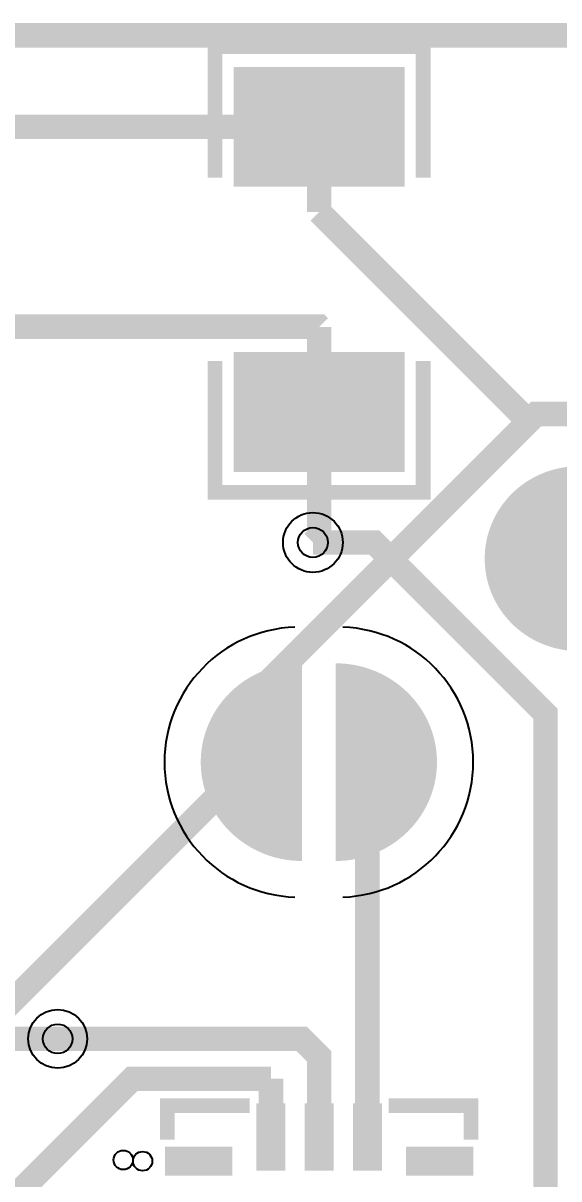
# Model space of a CAD drawing. Header units: millimetres. Extents: x 41.1 to 69, y 55.2 to 73.6.
# Drawn here: x 49.7 to 55.26, y 61.6 to 73.59 of the extents above; entities that cross this region are included whole.
import ezdxf

# ---------------------------------------------------------------- set-up
doc = ezdxf.new("R2010")
doc.units = ezdxf.units.MM
for name, color, linetype, true_color in [('BoardOutLine', 7, 'Continuous', 0xff00ff), ('BottomLayer', 7, 'Continuous', 0x0000ff), ('Document', 7, 'Continuous', 0xffffff), ('Hole', 7, 'Continuous', 0x222222), ('Multi-Layer', 7, 'Continuous', 0xc0c0c0), ('TopLayer', 7, 'Continuous', 0xff0000), ('TopPasteMaskLayer', 7, 'Continuous', 0x808080), ('TopSilkLayer', 7, 'Continuous', 0xffcc00), ('TopSolderMaskLayer', 7, 'Continuous', 0x800080)]:
    doc.layers.add(name, color=color, linetype=linetype, true_color=true_color)

msp = doc.modelspace()

# ---------------------------------------------------------------- hatches: boundary and pattern name
at = {"layer": 'TopLayer'}
for points in [[(53.620243840487774, 71.90635001270005), (51.9192532385066, 71.90635001270005), (51.9192532385066, 73.11386842773686), (53.620243840487774, 73.11386842773686)], [(53.620243840487774, 70.15633731267462), (51.9192532385066, 70.15633731267462), (51.9192532385066, 68.9488188976378), (53.620243840487774, 68.9488188976378)], [(55.48653797307588, 68.98117856235717), (57.34074168148345, 68.98117856235717), (57.385267970536006, 68.98011176022351), (57.42969265938541, 68.97698755397505), (57.47393954787913, 68.97178054356118), (57.51788163576339, 68.96451612903229), (57.56144272288543, 68.95516891033787), (57.60449580899149, 68.94381508763013), (57.646990093980094, 68.93045466090928), (57.68879857759703, 68.91511303022605), (57.729845059690206, 68.89781559563119), (57.77005334010664, 68.8786385572771), (57.809296418592794, 68.85758191516379), (57.8475234950472, 68.83469646939295), (57.88463296926602, 68.81005842011689), (57.920548641097184, 68.78371856743718), (57.95516891033776, 68.75572771145539), (57.98846837693668, 68.7261112522225), (58.02032004064017, 68.69499618999248), (58.050698501397164, 68.66240792481585), (58.07950215900428, 68.6284480568961), (58.10668021336028, 68.59316738633481), (58.1321818643637, 68.55664211328417), (58.15593091186179, 68.51897383794767), (58.17790195580392, 68.48021336042677), (58.198044196088404, 68.44048768097537), (58.21628143256294, 68.36118872237739), (59.91361442722882, 68.36118872237739), (59.91361442722882, 67.70119380238759), (58.21628143256294, 67.70119380238759), (58.198044196088404, 67.62184404368804), (58.17790195580392, 67.58211836423675), (58.15593091186179, 67.54335788671574), (58.1321818643637, 67.50568961137913), (58.10668021336028, 67.46916433832871), (58.07950215900428, 67.4338836677673), (58.050698501397164, 67.39992379984767), (58.02032004064017, 67.36733553467104), (57.98846837693668, 67.33622047244091), (57.95516891033776, 67.30660401320802), (57.920548641097184, 67.27861315722635), (57.88463296926602, 67.25227330454663), (57.8475234950472, 67.22763525527057), (57.809296418592794, 67.20474980949962), (57.77005334010664, 67.18369316738631), (57.729845059690206, 67.16451612903222), (57.68879857759703, 67.14721869443736), (57.646990093980094, 67.13187706375413), (57.60449580899149, 67.11851663703328), (57.56144272288543, 67.10716281432553), (57.51788163576339, 67.09781559563123), (57.47393954787913, 67.09055118110234), (57.42969265938541, 67.08534417068824), (57.385267970536006, 67.0822199644399), (57.34074168148345, 67.08115316230635), (55.48653797307588, 67.08115316230635), (55.44201168402333, 67.0822199644399), (55.397586995173924, 67.08534417068824), (55.35334010668021, 67.09055118110234), (55.309398018795946, 67.09781559563123), (55.2658369316739, 67.10716281432553), (55.22278384556762, 67.11851663703328), (55.18028956057924, 67.13187706375413), (55.13848107696231, 67.14721869443736), (55.09743459486913, 67.16451612903222), (55.05722631445269, 67.18369316738631), (55.01798323596654, 67.20474980949962), (54.979756159512135, 67.22763525527057), (54.94264668529331, 67.25227330454663), (54.90673101346215, 67.27861315722635), (54.87211074422157, 67.30660401320802), (54.83881127762265, 67.33622047244091), (54.80695961391916, 67.36733553467104), (54.77658115316217, 67.39992379984767), (54.747777495555056, 67.4338836677673), (54.720599441199056, 67.46916433832871), (54.69509779019563, 67.50568961137913), (54.671348742697546, 67.54335788671574), (54.649377698755416, 67.58211836423675), (54.62923545847116, 67.62184404368804), (54.6109982219964, 67.66248412496827), (54.59466598933204, 67.70391160782322), (54.58031496062995, 67.74607569215141), (54.56794513589034, 67.78887477774947), (54.55760731521468, 67.83220726441459), (54.54930149860297, 67.87594615189232), (54.543053086106056, 67.92006604013204), (54.538887477775006, 67.96441452882902), (54.53680467360937, 68.00889001778012), (54.53680467360937, 68.0534417068834), (54.538887477775006, 68.0979171958345), (54.543053086106056, 68.14226568453137), (54.54930149860297, 68.18638557277109), (54.55760731521468, 68.23012446024893), (54.56794513589034, 68.27345694691394), (54.58031496062995, 68.31625603251211), (54.59466598933204, 68.3584201168403), (54.6109982219964, 68.39984759969514), (54.62923545847116, 68.44048768097537), (54.649377698755416, 68.48021336042677), (54.671348742697546, 68.51897383794767), (54.69509779019563, 68.55664211328417), (54.720599441199056, 68.59316738633481), (54.747777495555056, 68.6284480568961), (54.77658115316217, 68.66240792481585), (54.80695961391916, 68.69499618999248), (54.83881127762265, 68.7261112522225), (54.87211074422157, 68.75572771145539), (54.90673101346215, 68.78371856743718), (54.94264668529331, 68.81005842011689), (54.979756159512135, 68.83469646939295), (55.01798323596654, 68.85758191516379), (55.05722631445269, 68.8786385572771), (55.09743459486913, 68.89781559563119), (55.13848107696231, 68.91511303022605), (55.18028956057924, 68.93045466090928), (55.22278384556762, 68.94381508763013), (55.2658369316739, 68.95516891033787), (55.309398018795946, 68.96451612903229), (55.35334010668021, 68.97178054356118), (55.397586995173924, 68.97698755397505), (55.44201168402333, 68.98011176022351), (55.48653797307588, 68.98117856235717)], [(52.56672593345206, 66.92034544069088), (52.52054864109732, 66.91927863855733), (52.474447548895114, 66.91607823215656), (52.428575057150056, 66.91074422148847), (52.382981965963836, 66.90332740665485), (52.33776987553961, 66.8937769875539), (52.29306578613159, 66.88216916433828), (52.24894589789187, 66.86850393700786), (52.20548641097298, 66.85280670561349), (52.16281432562869, 66.83512827025652), (52.12098044196091, 66.81551943103887), (52.08011176022342, 66.79398018796041), (52.04028448056897, 66.77056134112274), (52.001600203200496, 66.74533909067827), (51.96408432816861, 66.71836423672846), (51.92788925577838, 66.68968757937512), (51.893040386080656, 66.65935991871982), (51.85961391922797, 66.62745745491497), (51.82771145542279, 66.59403098806195), (51.79738379476771, 66.55918211836433), (51.76870713741437, 66.5229870459741), (51.741732283464444, 66.48547117094233), (51.716510033020086, 66.44678689357386), (51.6930911861823, 66.40695961391918), (51.67155194310408, 66.36609093218192), (51.6519431038862, 66.32425704851403), (51.63426466852934, 66.28158496316996), (51.61856743713497, 66.23812547625096), (51.60490220980432, 66.19400558801112), (51.59329438658892, 66.149301498603), (51.58374396748809, 66.10408940817877), (51.57632715265413, 66.05849631699255), (51.570993141986264, 66.01262382524772), (51.5677927355855, 65.96652273304551), (51.56672593345206, 65.92034544069088), (51.5677927355855, 65.87416814833625), (51.570993141986264, 65.82806705613416), (51.57632715265413, 65.7821945643891), (51.58374396748809, 65.73660147320288), (51.59329438658892, 65.69138938277877), (51.60490220980432, 65.64668529337064), (51.61856743713497, 65.60256540513092), (51.63426466852934, 65.55910591821191), (51.6519431038862, 65.51643383286773), (51.67155194310408, 65.47459994919984), (51.6930911861823, 65.43373126746246), (51.716510033020086, 65.39390398780802), (51.741732283464444, 65.35521971043943), (51.76870713741437, 65.31770383540766), (51.79738379476771, 65.28150876301754), (51.82771145542279, 65.24665989331982), (51.85961391922797, 65.21323342646679), (51.893040386080656, 65.18133096266195), (51.92788925577838, 65.15100330200653), (51.96408432816861, 65.1223266446533), (52.001600203200496, 65.0953517907036), (52.04028448056897, 65.07012954025902), (52.08011176022342, 65.04671069342146), (52.12098044196091, 65.0251714503429), (52.16281432562869, 65.00556261112524), (52.20548641097298, 64.98788417576839), (52.24894589789187, 64.9721869443739), (52.29306578613159, 64.95852171704348), (52.33776987553961, 64.94691389382774), (52.382981965963836, 64.93736347472691), (52.428575057150056, 64.92994665989329), (52.474447548895114, 64.92461264922531), (52.52054864109732, 64.92141224282454), (52.56672593345206, 64.92034544069088)], [(52.96675133350277, 66.92034544069088), (53.012928625857285, 66.91927863855733), (53.05902971805949, 66.91607823215656), (53.10490220980432, 66.91074422148847), (53.15049530099054, 66.90332740665485), (53.19570739141477, 66.8937769875539), (53.24041148082301, 66.88216916433828), (53.28453136906296, 66.86850393700786), (53.327990855981625, 66.85280670561349), (53.37066294132569, 66.83512827025652), (53.412496824993696, 66.81551943103887), (53.45336550673096, 66.79398018796041), (53.493192786385634, 66.77056134112274), (53.53187706375411, 66.74533909067827), (53.56939293878577, 66.71836423672846), (53.605588011175996, 66.68968757937512), (53.64043688087372, 66.65935991871982), (53.673863347726865, 66.62745745491497), (53.70576581153159, 66.59403098806195), (53.73609347218712, 66.55918211836433), (53.764770129540466, 66.5229870459741), (53.79174498349016, 66.48547117094233), (53.81696723393452, 66.44678689357386), (53.840386080772305, 66.40695961391918), (53.861925323850755, 66.36609093218192), (53.88153416306818, 66.32425704851403), (53.899212598425265, 66.28158496316996), (53.914909829819635, 66.23812547625096), (53.928575057150056, 66.19400558801112), (53.94018288036591, 66.149301498603), (53.949733299466516, 66.10408940817877), (53.95715011430025, 66.05849631699255), (53.96248412496834, 66.01262382524772), (53.96568453136911, 65.96652273304551), (53.96675133350254, 65.92034544069088), (53.96568453136911, 65.87416814833625), (53.96248412496834, 65.82806705613416), (53.95715011430025, 65.7821945643891), (53.949733299466516, 65.73660147320288), (53.94018288036591, 65.69138938277877), (53.928575057150056, 65.64668529337064), (53.914909829819635, 65.60256540513092), (53.899212598425265, 65.55910591821191), (53.88153416306818, 65.51643383286773), (53.861925323850755, 65.47459994919984), (53.840386080772305, 65.43373126746246), (53.81696723393452, 65.39390398780802), (53.79174498349016, 65.35521971043943), (53.764770129540466, 65.31770383540766), (53.73609347218712, 65.28150876301754), (53.70576581153159, 65.24665989331982), (53.673863347726865, 65.21323342646679), (53.64043688087372, 65.18133096266195), (53.605588011175996, 65.15100330200653), (53.56939293878577, 65.1223266446533), (53.53187706375411, 65.0953517907036), (53.493192786385634, 65.07012954025902), (53.45336550673096, 65.04671069342146), (53.412496824993696, 65.0251714503429), (53.37066294132569, 65.00556261112524), (53.327990855981625, 64.98788417576839), (53.28453136906296, 64.9721869443739), (53.24041148082301, 64.95852171704348), (53.19570739141477, 64.94691389382774), (53.15049530099054, 64.93736347472691), (53.10490220980432, 64.92994665989329), (53.05902971805949, 64.92461264922531), (53.012928625857285, 64.92141224282454), (52.96675133350277, 64.92034544069088)], [(52.14475488950961, 62.3563627127254), (52.39474218948453, 62.3563627127254), (52.39474218948453, 61.7063500127), (52.14475488950961, 61.7063500127)], [(52.644627889255844, 62.3563627127254), (52.894615189230535, 62.3563627127254), (52.894615189230535, 61.7063500127), (52.644627889255844, 61.7063500127)], [(53.14475488950961, 62.3563627127254), (53.39474218948453, 62.3563627127254), (53.39474218948453, 61.7063500127), (53.14475488950961, 61.7063500127)], [(51.19466598933195, 61.90640081280162), (51.84467868935735, 61.90640081280162), (51.84467868935735, 61.656413512827044), (51.19466598933195, 61.656413512827044)], [(53.6946913893828, 61.90640081280162), (54.3447040894082, 61.90640081280162), (54.3447040894082, 61.656413512827044), (53.6946913893828, 61.656413512827044)]]:
    msp.add_hatch(color=256, dxfattribs=at).paths.add_polyline_path(points)
at = {"layer": 'TopPasteMaskLayer'}
for points in [[(53.520243840487865, 71.90635001270005), (53.15892811785625, 71.90635001270005), (53.05892811785634, 72.00635001270007), (53.05892811785634, 72.21691643383292), (52.95892811785643, 72.31691643383283), (52.58056896113794, 72.31691643383283), (52.48056896113803, 72.21691643383292), (52.48056896113803, 72.00635001270007), (52.380568961138124, 71.90635001270005), (52.01925323850651, 71.90635001270005), (51.9192532385066, 72.00635001270007), (51.9192532385066, 73.01386842773684), (52.01925323850651, 73.11386842773686), (53.520243840487865, 73.11386842773686), (53.620243840487774, 73.01386842773684), (53.620243840487774, 72.00635001270007)], [(53.520243840487865, 70.15633731267462), (53.15892811785625, 70.15633731267462), (53.05892811785634, 70.0563373126746), (53.05892811785634, 69.84577089154186), (52.95892811785643, 69.74577089154184), (52.58056896113794, 69.74577089154184), (52.48056896113803, 69.84577089154186), (52.48056896113803, 70.0563373126746), (52.380568961138124, 70.15633731267462), (52.01925323850651, 70.15633731267462), (51.9192532385066, 70.0563373126746), (51.9192532385066, 69.04881889763783), (52.01925323850651, 68.9488188976378), (53.520243840487865, 68.9488188976378), (53.620243840487774, 69.04881889763783), (53.620243840487774, 70.0563373126746)], [(55.48653797307588, 68.98117856235717), (57.34074168148345, 68.98117856235717), (57.385267970536006, 68.98011176022351), (57.42969265938541, 68.97698755397505), (57.47393954787913, 68.97178054356118), (57.51788163576339, 68.96451612903229), (57.56144272288543, 68.95516891033787), (57.60449580899149, 68.94381508763013), (57.646990093980094, 68.93045466090928), (57.68879857759703, 68.91511303022605), (57.729845059690206, 68.89781559563119), (57.77005334010664, 68.8786385572771), (57.809296418592794, 68.85758191516379), (57.8475234950472, 68.83469646939295), (57.88463296926602, 68.81005842011689), (57.920548641097184, 68.78371856743718), (57.95516891033776, 68.75572771145539), (57.98846837693668, 68.7261112522225), (58.02032004064017, 68.69499618999248), (58.050698501397164, 68.66240792481585), (58.07950215900428, 68.6284480568961), (58.10668021336028, 68.59316738633481), (58.1321818643637, 68.55664211328417), (58.15593091186179, 68.51897383794767), (58.17790195580392, 68.48021336042677), (58.198044196088404, 68.44048768097537), (58.21628143256294, 68.36118872237739), (59.91361442722882, 68.36118872237739), (59.91361442722882, 67.70119380238759), (58.21628143256294, 67.70119380238759), (58.198044196088404, 67.62184404368804), (58.17790195580392, 67.58211836423675), (58.15593091186179, 67.54335788671574), (58.1321818643637, 67.50568961137913), (58.10668021336028, 67.46916433832871), (58.07950215900428, 67.4338836677673), (58.050698501397164, 67.39992379984767), (58.02032004064017, 67.36733553467104), (57.98846837693668, 67.33622047244091), (57.95516891033776, 67.30660401320802), (57.920548641097184, 67.27861315722635), (57.88463296926602, 67.25227330454663), (57.8475234950472, 67.22763525527057), (57.809296418592794, 67.20474980949962), (57.77005334010664, 67.18369316738631), (57.729845059690206, 67.16451612903222), (57.68879857759703, 67.14721869443736), (57.646990093980094, 67.13187706375413), (57.60449580899149, 67.11851663703328), (57.56144272288543, 67.10716281432553), (57.51788163576339, 67.09781559563123), (57.47393954787913, 67.09055118110234), (57.42969265938541, 67.08534417068824), (57.385267970536006, 67.0822199644399), (57.34074168148345, 67.08115316230635), (55.48653797307588, 67.08115316230635), (55.44201168402333, 67.0822199644399), (55.397586995173924, 67.08534417068824), (55.35334010668021, 67.09055118110234), (55.309398018795946, 67.09781559563123), (55.2658369316739, 67.10716281432553), (55.22278384556762, 67.11851663703328), (55.18028956057924, 67.13187706375413), (55.13848107696231, 67.14721869443736), (55.09743459486913, 67.16451612903222), (55.05722631445269, 67.18369316738631), (55.01798323596654, 67.20474980949962), (54.979756159512135, 67.22763525527057), (54.94264668529331, 67.25227330454663), (54.90673101346215, 67.27861315722635), (54.87211074422157, 67.30660401320802), (54.83881127762265, 67.33622047244091), (54.80695961391916, 67.36733553467104), (54.77658115316217, 67.39992379984767), (54.747777495555056, 67.4338836677673), (54.720599441199056, 67.46916433832871), (54.69509779019563, 67.50568961137913), (54.671348742697546, 67.54335788671574), (54.649377698755416, 67.58211836423675), (54.62923545847116, 67.62184404368804), (54.6109982219964, 67.66248412496827), (54.59466598933204, 67.70391160782322), (54.58031496062995, 67.74607569215141), (54.56794513589034, 67.78887477774947), (54.55760731521468, 67.83220726441459), (54.54930149860297, 67.87594615189232), (54.543053086106056, 67.92006604013204), (54.538887477775006, 67.96441452882902), (54.53680467360937, 68.00889001778012), (54.53680467360937, 68.0534417068834), (54.538887477775006, 68.0979171958345), (54.543053086106056, 68.14226568453137), (54.54930149860297, 68.18638557277109), (54.55760731521468, 68.23012446024893), (54.56794513589034, 68.27345694691394), (54.58031496062995, 68.31625603251211), (54.59466598933204, 68.3584201168403), (54.6109982219964, 68.39984759969514), (54.62923545847116, 68.44048768097537), (54.649377698755416, 68.48021336042677), (54.671348742697546, 68.51897383794767), (54.69509779019563, 68.55664211328417), (54.720599441199056, 68.59316738633481), (54.747777495555056, 68.6284480568961), (54.77658115316217, 68.66240792481585), (54.80695961391916, 68.69499618999248), (54.83881127762265, 68.7261112522225), (54.87211074422157, 68.75572771145539), (54.90673101346215, 68.78371856743718), (54.94264668529331, 68.81005842011689), (54.979756159512135, 68.83469646939295), (55.01798323596654, 68.85758191516379), (55.05722631445269, 68.8786385572771), (55.09743459486913, 68.89781559563119), (55.13848107696231, 68.91511303022605), (55.18028956057924, 68.93045466090928), (55.22278384556762, 68.94381508763013), (55.2658369316739, 68.95516891033787), (55.309398018795946, 68.96451612903229), (55.35334010668021, 68.97178054356118), (55.397586995173924, 68.97698755397505), (55.44201168402333, 68.98011176022351), (55.48653797307588, 68.98117856235717)], [(52.56672593345206, 66.92034544069088), (52.52054864109732, 66.91927863855733), (52.474447548895114, 66.91607823215656), (52.428575057150056, 66.91074422148847), (52.382981965963836, 66.90332740665485), (52.33776987553961, 66.8937769875539), (52.29306578613159, 66.88216916433828), (52.24894589789187, 66.86850393700786), (52.20548641097298, 66.85280670561349), (52.16281432562869, 66.83512827025652), (52.12098044196091, 66.81551943103887), (52.08011176022342, 66.79398018796041), (52.04028448056897, 66.77056134112274), (52.001600203200496, 66.74533909067827), (51.96408432816861, 66.71836423672846), (51.92788925577838, 66.68968757937512), (51.893040386080656, 66.65935991871982), (51.85961391922797, 66.62745745491497), (51.82771145542279, 66.59403098806195), (51.79738379476771, 66.55918211836433), (51.76870713741437, 66.5229870459741), (51.741732283464444, 66.48547117094233), (51.716510033020086, 66.44678689357386), (51.6930911861823, 66.40695961391918), (51.67155194310408, 66.36609093218192), (51.6519431038862, 66.32425704851403), (51.63426466852934, 66.28158496316996), (51.61856743713497, 66.23812547625096), (51.60490220980432, 66.19400558801112), (51.59329438658892, 66.149301498603), (51.58374396748809, 66.10408940817877), (51.57632715265413, 66.05849631699255), (51.570993141986264, 66.01262382524772), (51.5677927355855, 65.96652273304551), (51.56672593345206, 65.92034544069088), (51.5677927355855, 65.87416814833625), (51.570993141986264, 65.82806705613416), (51.57632715265413, 65.7821945643891), (51.58374396748809, 65.73660147320288), (51.59329438658892, 65.69138938277877), (51.60490220980432, 65.64668529337064), (51.61856743713497, 65.60256540513092), (51.63426466852934, 65.55910591821191), (51.6519431038862, 65.51643383286773), (51.67155194310408, 65.47459994919984), (51.6930911861823, 65.43373126746246), (51.716510033020086, 65.39390398780802), (51.741732283464444, 65.35521971043943), (51.76870713741437, 65.31770383540766), (51.79738379476771, 65.28150876301754), (51.82771145542279, 65.24665989331982), (51.85961391922797, 65.21323342646679), (51.893040386080656, 65.18133096266195), (51.92788925577838, 65.15100330200653), (51.96408432816861, 65.1223266446533), (52.001600203200496, 65.0953517907036), (52.04028448056897, 65.07012954025902), (52.08011176022342, 65.04671069342146), (52.12098044196091, 65.0251714503429), (52.16281432562869, 65.00556261112524), (52.20548641097298, 64.98788417576839), (52.24894589789187, 64.9721869443739), (52.29306578613159, 64.95852171704348), (52.33776987553961, 64.94691389382774), (52.382981965963836, 64.93736347472691), (52.428575057150056, 64.92994665989329), (52.474447548895114, 64.92461264922531), (52.52054864109732, 64.92141224282454), (52.56672593345206, 64.92034544069088)], [(52.96675133350277, 66.92034544069088), (53.012928625857285, 66.91927863855733), (53.05902971805949, 66.91607823215656), (53.10490220980432, 66.91074422148847), (53.15049530099054, 66.90332740665485), (53.19570739141477, 66.8937769875539), (53.24041148082301, 66.88216916433828), (53.28453136906296, 66.86850393700786), (53.327990855981625, 66.85280670561349), (53.37066294132569, 66.83512827025652), (53.412496824993696, 66.81551943103887), (53.45336550673096, 66.79398018796041), (53.493192786385634, 66.77056134112274), (53.53187706375411, 66.74533909067827), (53.56939293878577, 66.71836423672846), (53.605588011175996, 66.68968757937512), (53.64043688087372, 66.65935991871982), (53.673863347726865, 66.62745745491497), (53.70576581153159, 66.59403098806195), (53.73609347218712, 66.55918211836433), (53.764770129540466, 66.5229870459741), (53.79174498349016, 66.48547117094233), (53.81696723393452, 66.44678689357386), (53.840386080772305, 66.40695961391918), (53.861925323850755, 66.36609093218192), (53.88153416306818, 66.32425704851403), (53.899212598425265, 66.28158496316996), (53.914909829819635, 66.23812547625096), (53.928575057150056, 66.19400558801112), (53.94018288036591, 66.149301498603), (53.949733299466516, 66.10408940817877), (53.95715011430025, 66.05849631699255), (53.96248412496834, 66.01262382524772), (53.96568453136911, 65.96652273304551), (53.96675133350254, 65.92034544069088), (53.96568453136911, 65.87416814833625), (53.96248412496834, 65.82806705613416), (53.95715011430025, 65.7821945643891), (53.949733299466516, 65.73660147320288), (53.94018288036591, 65.69138938277877), (53.928575057150056, 65.64668529337064), (53.914909829819635, 65.60256540513092), (53.899212598425265, 65.55910591821191), (53.88153416306818, 65.51643383286773), (53.861925323850755, 65.47459994919984), (53.840386080772305, 65.43373126746246), (53.81696723393452, 65.39390398780802), (53.79174498349016, 65.35521971043943), (53.764770129540466, 65.31770383540766), (53.73609347218712, 65.28150876301754), (53.70576581153159, 65.24665989331982), (53.673863347726865, 65.21323342646679), (53.64043688087372, 65.18133096266195), (53.605588011175996, 65.15100330200653), (53.56939293878577, 65.1223266446533), (53.53187706375411, 65.0953517907036), (53.493192786385634, 65.07012954025902), (53.45336550673096, 65.04671069342146), (53.412496824993696, 65.0251714503429), (53.37066294132569, 65.00556261112524), (53.327990855981625, 64.98788417576839), (53.28453136906296, 64.9721869443739), (53.24041148082301, 64.95852171704348), (53.19570739141477, 64.94691389382774), (53.15049530099054, 64.93736347472691), (53.10490220980432, 64.92994665989329), (53.05902971805949, 64.92461264922531), (53.012928625857285, 64.92141224282454), (52.96675133350277, 64.92034544069088)], [(52.14475488950961, 62.3563627127254), (52.39474218948453, 62.3563627127254), (52.39474218948453, 61.7063500127), (52.14475488950961, 61.7063500127)], [(52.644627889255844, 62.3563627127254), (52.894615189230535, 62.3563627127254), (52.894615189230535, 61.7063500127), (52.644627889255844, 61.7063500127)], [(53.14475488950961, 62.3563627127254), (53.39474218948453, 62.3563627127254), (53.39474218948453, 61.7063500127), (53.14475488950961, 61.7063500127)], [(51.19466598933195, 61.90640081280162), (51.84467868935735, 61.90640081280162), (51.84467868935735, 61.656413512827044), (51.19466598933195, 61.656413512827044)], [(53.6946913893828, 61.90640081280162), (54.3447040894082, 61.90640081280162), (54.3447040894082, 61.656413512827044), (53.6946913893828, 61.656413512827044)]]:
    msp.add_hatch(color=256, dxfattribs=at).paths.add_polyline_path(points)
at = {"layer": 'TopSolderMaskLayer'}
for points in [[(53.656018695377725, 71.8883212827692), (51.883467697856986, 71.8883212827692), (51.883467697856986, 73.13190170903624), (53.656018695377725, 73.13190170903624)], [(53.656018695377725, 70.174372111097), (51.883467697856986, 70.174372111097), (51.883467697856986, 68.93079168482996), (53.656018695377725, 68.93079168482996)], [(55.46213672324393, 68.99001424173855), (57.36514961750504, 68.99001424173855), (57.41084799563714, 68.9889375169189), (57.456442099090054, 68.98578425137578), (57.50185372185456, 68.98052880880391), (57.546952520581726, 68.97319682550847), (57.591660289261654, 68.96376266518428), (57.63584668454632, 68.95230323674684), (57.67945956909557, 68.93881854019651), (57.72236859956047, 68.92333421183821), (57.76449556993248, 68.90587588797734), (57.805762274201015, 68.88652047752964), (57.84603836901783, 68.86526798049488), (57.88527171704345, 68.84216966948372), (57.92335804359868, 68.81730245341168), (57.960219142673395, 68.79071760488944), (57.99575073958977, 68.76246639652709), (58.02992676567692, 68.73257446463026), (58.062616877586834, 68.7011699907249), (58.09379500664886, 68.6682786111162), (58.12335687818427, 68.63400287102525), (58.15125035485357, 68.59839404306229), (58.1774232993173, 68.56152903614316), (58.201797505565764, 68.52351039548887), (58.224346904929234, 68.48438939370965), (58.245019360068, 68.44429421233167), (58.26373666497352, 68.36425766740706), (60.005749454645866, 68.36425766740706), (60.005749454645866, 67.69812391234018), (58.26373666497352, 67.69812391234018), (58.245019360068, 67.61803609480523), (58.224346904929234, 67.57794091342737), (58.201797505565764, 67.53881991164803), (58.1774232993173, 67.50080127099352), (58.15125035485357, 67.4639362640745), (58.12335687818427, 67.42832743611166), (58.09379500664886, 67.39405169602071), (58.062616877586834, 67.361160316412), (58.02992676567692, 67.32975584250664), (57.99575073958977, 67.29986391060982), (57.960219142673395, 67.27161270224758), (57.92335804359868, 67.24502785372522), (57.88527171704345, 67.2201606376533), (57.84603836901783, 67.19706232664191), (57.805762274201015, 67.17580982960726), (57.76449556993248, 67.15645441915945), (57.72236859956047, 67.1389960952987), (57.67945956909557, 67.12351176694051), (57.63584668454632, 67.11002707039006), (57.591660289261654, 67.09856764195274), (57.546952520581726, 67.08913348162855), (57.50185372185456, 67.081801498333), (57.456442099090054, 67.07654605576113), (57.41084799563714, 67.0733927902179), (57.36514961750504, 67.07231606539835), (55.46213672324393, 67.07231606539835), (55.416438345112056, 67.0733927902179), (55.37084424165914, 67.07654605576113), (55.32543261889441, 67.081801498333), (55.2803338201677, 67.08913348162855), (55.23562605148754, 67.09856764195274), (55.191439656202874, 67.11002707039006), (55.14782677165363, 67.12351176694051), (55.1049177411885, 67.1389960952987), (55.062790770816946, 67.15645441915945), (55.02152406654818, 67.17580982960726), (54.981247971731364, 67.19706232664191), (54.942014623705745, 67.2201606376533), (54.90392829715074, 67.24502785372522), (54.867067198075574, 67.27161270224758), (54.83153560115943, 67.29986391060982), (54.79735957507228, 67.32975584250664), (54.76466946316236, 67.361160316412), (54.73349133410011, 67.39405169602071), (54.70392946256493, 67.42832743611166), (54.67603598589562, 67.4639362640745), (54.64986304143213, 67.50080127099352), (54.62548883518366, 67.53881991164803), (54.60293943581996, 67.57794091342737), (54.5822669806812, 67.61803609480523), (54.5635496757759, 67.6590541831714), (54.546787521104534, 67.7008669969996), (54.53205872267631, 67.74342326367969), (54.519363280491234, 67.78662043799022), (54.50875333188901, 67.83035597471076), (54.500228876869414, 67.87450169231477), (54.49381598410264, 67.91903195449743), (54.48954072225797, 67.96379294342694), (54.487403091335636, 68.00868211388274), (54.487403091335636, 68.05364819325416), (54.48954072225797, 68.09853736370997), (54.49381598410264, 68.14329835263959), (54.500228876869414, 68.18782861482202), (54.50875333188901, 68.23197433242615), (54.519363280491234, 68.27570986914668), (54.53205872267631, 68.31890704345722), (54.546787521104534, 68.3614633101372), (54.5635496757759, 68.40327612396538), (54.5822669806812, 68.44429421233167), (54.60293943581996, 68.48438939370965), (54.62548883518366, 68.52351039548887), (54.64986304143213, 68.56152903614316), (54.67603598589562, 68.59839404306229), (54.70392946256493, 68.63400287102525), (54.73349133410011, 68.6682786111162), (54.76466946316236, 68.7011699907249), (54.79735957507228, 68.73257446463026), (54.83153560115943, 68.76246639652709), (54.867067198075574, 68.79071760488944), (54.90392829715074, 68.81730245341168), (54.942014623705745, 68.84216966948372), (54.981247971731364, 68.86526798049488), (55.02152406654818, 68.88652047752964), (55.062790770816946, 68.90587588797734), (55.1049177411885, 68.92333421183821), (55.14782677165363, 68.93881854019651), (55.191439656202874, 68.95230323674684), (55.23562605148754, 68.96376266518428), (55.2803338201677, 68.97319682550847), (55.32543261889441, 68.98052880880391), (55.37084424165914, 68.98578425137578), (55.416438345112056, 68.9889375169189), (55.46213672324393, 68.99001424173855)], [(52.59212211327667, 66.94574807214133), (52.543599009778745, 66.9446541731794), (52.495155977408785, 66.9413724762934), (52.4469531584225, 66.93590298148331), (52.39904393357165, 66.9282977791762), (52.351535064360405, 66.91850477894502), (52.304560002668495, 66.90660211643001), (52.25819881962343, 66.89258979163128), (52.212531586353634, 66.87649384976203), (52.16769175473837, 66.85836638124886), (52.123732705530074, 66.83825947651906), (52.08078789060801, 66.81617313557206), (52.038937381100595, 66.79215944883504), (51.99828793851157, 66.7662965519479), (51.958866253216456, 66.7386365353376), (51.92083246747143, 66.70923148943064), (51.88421327165224, 66.67813350465406), (51.8490887368871, 66.64542071664789), (51.81556562467949, 66.61114521583886), (51.783697315781865, 66.5754111830804), (51.75356388132127, 66.53829675401278), (51.72521870205014, 66.49982797384939), (51.69871515872069, 66.46016111387064), (51.674106632084204, 66.4193222192896), (51.65147319326911, 66.37741547096005), (51.63086822302671, 66.33451900452178), (51.61229172135745, 66.29076304604234), (51.59579706901354, 66.24619968594777), (51.58143764674628, 66.20095915030527), (51.56924014493188, 66.1551195747553), (51.559204563570574, 66.10875909493757), (51.551410973789416, 66.06200793691903), (51.54580599483779, 66.01497028155347), (51.54244300746677, 65.9676982192675), (51.541322011676584, 65.92034802134128), (51.54244300746677, 65.87299782341495), (51.54580599483779, 65.82572576112898), (51.551410973789416, 65.77868810576331), (51.559204563570574, 65.73193694774488), (51.56924014493188, 65.68557646792715), (51.58143764674628, 65.63973689237696), (51.59579706901354, 65.59449635673468), (51.61229172135745, 65.54993299664022), (51.63086822302671, 65.50617703816056), (51.65147319326911, 65.4632805717223), (51.674106632084204, 65.42137382339286), (51.69871515872069, 65.38053492881181), (51.72521870205014, 65.34086806883295), (51.75356388132127, 65.30239928866956), (51.783697315781865, 65.26528485960205), (51.81556562467949, 65.22955082684359), (51.8490887368871, 65.19527532603445), (51.88421327165224, 65.16256253802828), (51.92083246747143, 65.1314645532517), (51.958866253216456, 65.10205950734485), (51.99828793851157, 65.07439949073444), (52.038937381100595, 65.0485365938473), (52.08078789060801, 65.0245229071104), (52.123732705530074, 65.00243656616351), (52.16769175473837, 64.9823296614336), (52.212531586353634, 64.96420219292054), (52.25819881962343, 64.94810625105129), (52.304560002668495, 64.93409392625244), (52.351535064360405, 64.92219126373732), (52.39904393357165, 64.91239826350625), (52.4469531584225, 64.90479306119903), (52.495155977408785, 64.89932356638906), (52.543599009778745, 64.89604186950316), (52.59212211327667, 64.89494797054112)], [(52.56672593345206, 66.92034544069088), (52.520542474806234, 66.9192784154933), (52.47445757398873, 66.91607961698594), (52.428569578499946, 66.91075587156615), (52.38297641563531, 66.90331854037481), (52.33777538350182, 66.8937834950516), (52.29306294337994, 66.88217108386368), (52.248934513869926, 66.86850608828195), (52.205484267264865, 66.8528176700953), (52.162804928580044, 66.83513930917889), (52.12098757767535, 66.81550873204594), (52.0801214548851, 66.79396783133723), (52.040293770574635, 66.7705625764205), (52.001589519029494, 66.74534291528914), (51.964091297072855, 66.71836266797118), (51.9278791278, 66.68967941167375), (51.89303028980544, 66.65935435791152), (51.859619152265395, 66.62745222187755), (51.82771701623119, 66.5940410843375), (51.79739196246919, 66.55919224634283), (51.768708706171765, 66.5229800770702), (51.741728458853686, 66.48548185511345), (51.71650879772233, 66.44677760356831), (51.6931035428056, 66.40694991925784), (51.671562642097115, 66.36608379646748), (51.65193206496383, 66.32426644556278), (51.63425370404775, 66.28158710687808), (51.618565285860996, 66.23813686027279), (51.60490029027915, 66.19400843076312), (51.59328787909135, 66.14929599064101), (51.5837528337679, 66.1040949585074), (51.57631550257656, 66.05850179564277), (51.57099175715689, 66.01261380015433), (51.567792958649534, 65.96652889933671), (51.56672593345206, 65.92034544069088), (51.567792958649534, 65.87416198204528), (51.57099175715689, 65.82807708122766), (51.57631550257656, 65.7821890857391), (51.5837528337679, 65.73659592287436), (51.59328787909135, 65.69139489074087), (51.60490029027915, 65.64668245061875), (51.618565285860996, 65.60255402110909), (51.63425370404775, 65.5591037745038), (51.65193206496383, 65.51642443581898), (51.671562642097115, 65.4746070849144), (51.6931035428056, 65.43374096212403), (51.71650879772233, 65.39391327781357), (51.741728458853686, 65.35520902626831), (51.768708706171765, 65.31771080431156), (51.79739196246919, 65.28149863503893), (51.82771701623119, 65.24664979704437), (51.859619152265395, 65.21323865950433), (51.89303028980544, 65.18133652347024), (51.9278791278, 65.15101146970801), (51.964091297072855, 65.1223282134107), (52.001589519029494, 65.0953479660925), (52.04029377057486, 65.07012830496126), (52.0801214548851, 65.04672305004453), (52.12098757767558, 65.02518214933582), (52.162804928580044, 65.00555157220288), (52.205484267264865, 64.98787321128657), (52.248934513870154, 64.97218479309993), (52.29306294337994, 64.95851979751808), (52.33777538350205, 64.94690738633028), (52.38297641563554, 64.93737234100706), (52.42856957850017, 64.92993500981572), (52.47445757398873, 64.92461126439582), (52.52054247480646, 64.92141246588858), (52.56672593345206, 64.920345440691)], [(52.56672593345206, 66.92034544069088), (52.520542474806234, 66.9192784154933), (52.47445757398873, 66.91607961698594), (52.428569578499946, 66.91075587156615), (52.38297641563531, 66.90331854037481), (52.33777538350182, 66.8937834950516), (52.29306294337994, 66.88217108386368), (52.248934513869926, 66.86850608828195), (52.205484267264865, 66.8528176700953), (52.162804928580044, 66.83513930917889), (52.12098757767535, 66.81550873204594), (52.0801214548851, 66.79396783133723), (52.040293770574635, 66.7705625764205), (52.001589519029494, 66.74534291528914), (51.964091297072855, 66.71836266797118), (51.9278791278, 66.68967941167375), (51.89303028980544, 66.65935435791152), (51.859619152265395, 66.62745222187755), (51.82771701623119, 66.5940410843375), (51.79739196246919, 66.55919224634283), (51.768708706171765, 66.5229800770702), (51.741728458853686, 66.48548185511345), (51.71650879772233, 66.44677760356831), (51.6931035428056, 66.40694991925784), (51.671562642097115, 66.36608379646748), (51.65193206496383, 66.32426644556278), (51.63425370404775, 66.28158710687808), (51.618565285860996, 66.23813686027279), (51.60490029027915, 66.19400843076312), (51.59328787909135, 66.14929599064101), (51.5837528337679, 66.1040949585074), (51.57631550257656, 66.05850179564277), (51.57099175715689, 66.01261380015433), (51.567792958649534, 65.96652889933671), (51.56672593345206, 65.92034544069088), (51.567792958649534, 65.87416198204528), (51.57099175715689, 65.82807708122766), (51.57631550257656, 65.7821890857391), (51.5837528337679, 65.73659592287436), (51.59328787909135, 65.69139489074087), (51.60490029027915, 65.64668245061875), (51.618565285860996, 65.60255402110909), (51.63425370404775, 65.5591037745038), (51.65193206496383, 65.51642443581898), (51.671562642097115, 65.4746070849144), (51.6931035428056, 65.43374096212403), (51.71650879772233, 65.39391327781357), (51.741728458853686, 65.35520902626831), (51.768708706171765, 65.31771080431156), (51.79739196246919, 65.28149863503893), (51.82771701623119, 65.24664979704437), (51.859619152265395, 65.21323865950433), (51.89303028980544, 65.18133652347024), (51.9278791278, 65.15101146970801), (51.964091297072855, 65.1223282134107), (52.001589519029494, 65.0953479660925), (52.04029377057486, 65.07012830496126), (52.0801214548851, 65.04672305004453), (52.12098757767558, 65.02518214933582), (52.162804928580044, 65.00555157220288), (52.205484267264865, 64.98787321128657), (52.248934513870154, 64.97218479309993), (52.29306294337994, 64.95851979751808), (52.33777538350205, 64.94690738633028), (52.38297641563554, 64.93737234100706), (52.42856957850017, 64.92993500981572), (52.47445757398873, 64.92461126439582), (52.52054247480646, 64.92141246588858), (52.56672593345206, 64.920345440691)], [(52.94134612140192, 66.94574807214133), (52.98986922489985, 66.9446541731794), (53.03831225726958, 66.9413724762934), (53.086515076255864, 66.93590298148331), (53.13442430110672, 66.9282977791762), (53.181933170317734, 66.91850477894502), (53.2289082320101, 66.90660211643001), (53.275269415054936, 66.89258979163128), (53.32093664832496, 66.87649384976203), (53.36577647993977, 66.85836638124886), (53.40973552914852, 66.83825947651906), (53.45268034407013, 66.81617313557206), (53.494530853578, 66.79215944883504), (53.53518029616703, 66.7662965519479), (53.57460198146214, 66.7386365353376), (53.61263576720694, 66.70923148943064), (53.649254963025896, 66.67813350465406), (53.68437949779127, 66.64542071664789), (53.717902609998646, 66.61114521583886), (53.74977091889673, 66.5754111830804), (53.779904353357324, 66.53829675401278), (53.808249532628224, 66.49982797384939), (53.83475307595768, 66.46016111387064), (53.85936160259439, 66.4193222192896), (53.881995041409255, 66.37741547096005), (53.90260001165166, 66.33451900452178), (53.921176513320916, 66.29076304604234), (53.937671165664824, 66.24619968594777), (53.952030587932086, 66.20095915030527), (53.964228089746484, 66.1551195747553), (53.97426367110802, 66.10875909493757), (53.98205726088872, 66.06200793691903), (53.987662239840574, 66.01497028155347), (53.99102522721205, 65.9676982192675), (53.99214622300224, 65.92034802134128), (53.99102522721205, 65.87299782341495), (53.987662239840574, 65.82572576112898), (53.98205726088872, 65.77868810576331), (53.97426367110802, 65.73193694774488), (53.964228089746484, 65.68557646792715), (53.952030587932086, 65.63973689237696), (53.937671165664824, 65.59449635673468), (53.921176513320916, 65.54993299664022), (53.90260001165166, 65.50617703816056), (53.881995041409255, 65.4632805717223), (53.85936160259439, 65.42137382339286), (53.83475307595768, 65.38053492881181), (53.808249532628224, 65.34086806883295), (53.779904353357324, 65.30239928866956), (53.74977091889673, 65.26528485960205), (53.717902609998646, 65.22955082684359), (53.68437949779127, 65.19527532603445), (53.649254963025896, 65.16256253802828), (53.61263576720694, 65.1314645532517), (53.57460198146214, 65.10205950734485), (53.53518029616703, 65.07439949073444), (53.494530853578, 65.0485365938473), (53.45268034407013, 65.0245229071104), (53.40973552914852, 65.00243656616351), (53.36577647993977, 64.9823296614336), (53.32093664832496, 64.96420219292054), (53.275269415054936, 64.94810625105129), (53.2289082320101, 64.93409392625244), (53.181933170317734, 64.92219126373732), (53.13442430110672, 64.91239826350625), (53.086515076255864, 64.90479306119903), (53.03831225726958, 64.89932356638906), (52.98986922489985, 64.89604186950316), (52.94134612140192, 64.89494797054112)], [(52.96675133350277, 66.92034544069088), (53.01293479214837, 66.9192784154933), (53.059019692965876, 66.91607961698594), (53.10490768845466, 66.91075587156615), (53.15050085131929, 66.90331854037481), (53.19570188345301, 66.8937834950516), (53.24041432357467, 66.88217108386368), (53.28454275308468, 66.86850608828195), (53.32799299968974, 66.8528176700953), (53.37067233837456, 66.83513930917889), (53.412489689279255, 66.81550873204594), (53.4533558120695, 66.79396783133723), (53.4931834963802, 66.7705625764205), (53.53188774792534, 66.74534291528914), (53.56938596988198, 66.71836266797118), (53.60559813915461, 66.68967941167375), (53.64044697714917, 66.65935435791152), (53.67385811468921, 66.62745222187755), (53.705760250723415, 66.5940410843375), (53.736085304485414, 66.55919224634283), (53.76476856078284, 66.5229800770702), (53.79174880810115, 66.48548185511345), (53.81696846923228, 66.44677760356831), (53.840373724149, 66.40694991925784), (53.86191462485772, 66.36608379646748), (53.881545201990775, 66.32426644556278), (53.89922356290708, 66.28158710687808), (53.91491198109361, 66.23813686027279), (53.92857697667546, 66.19400843076312), (53.940189387863256, 66.14929599064101), (53.9497244331867, 66.1040949585074), (53.95716176437804, 66.05850179564277), (53.962485509797716, 66.01261380015433), (53.96568430830507, 65.96652889933671), (53.96675133350254, 65.92034544069088), (53.96568430830507, 65.87416198204528), (53.962485509797716, 65.82807708122766), (53.95716176437804, 65.7821890857391), (53.9497244331867, 65.73659592287436), (53.940189387863256, 65.69139489074087), (53.92857697667546, 65.64668245061875), (53.91491198109361, 65.60255402110909), (53.89922356290708, 65.5591037745038), (53.881545201990775, 65.51642443581898), (53.86191462485772, 65.4746070849144), (53.840373724149, 65.43374096212403), (53.81696846923228, 65.39391327781357), (53.79174880810115, 65.35520902626831), (53.76476856078284, 65.31771080431156), (53.736085304485414, 65.28149863503893), (53.705760250723415, 65.24664979704437), (53.67385811468921, 65.21323865950433), (53.64044697714917, 65.18133652347024), (53.60559813915461, 65.15101146970801), (53.56938596988198, 65.1223282134107), (53.53188774792534, 65.0953479660925), (53.49318349637997, 65.07012830496126), (53.4533558120695, 65.04672305004453), (53.41248968927903, 65.02518214933582), (53.37067233837456, 65.00555157220288), (53.32799299968974, 64.98787321128657), (53.28454275308445, 64.97218479309993), (53.24041432357467, 64.95851979751808), (53.19570188345256, 64.94690738633028), (53.150500851319066, 64.93737234100706), (53.10490768845443, 64.92993500981572), (53.059019692965876, 64.92461126439582), (53.012934792148144, 64.92141246588858), (52.96675133350277, 64.920345440691)], [(52.96675133350277, 66.92034544069088), (53.01293479214837, 66.9192784154933), (53.059019692965876, 66.91607961698594), (53.10490768845466, 66.91075587156615), (53.15050085131929, 66.90331854037481), (53.19570188345301, 66.8937834950516), (53.24041432357467, 66.88217108386368), (53.28454275308468, 66.86850608828195), (53.32799299968974, 66.8528176700953), (53.37067233837456, 66.83513930917889), (53.412489689279255, 66.81550873204594), (53.4533558120695, 66.79396783133723), (53.4931834963802, 66.7705625764205), (53.53188774792534, 66.74534291528914), (53.56938596988198, 66.71836266797118), (53.60559813915461, 66.68967941167375), (53.64044697714917, 66.65935435791152), (53.67385811468921, 66.62745222187755), (53.705760250723415, 66.5940410843375), (53.736085304485414, 66.55919224634283), (53.76476856078284, 66.5229800770702), (53.79174880810115, 66.48548185511345), (53.81696846923228, 66.44677760356831), (53.840373724149, 66.40694991925784), (53.86191462485772, 66.36608379646748), (53.881545201990775, 66.32426644556278), (53.89922356290708, 66.28158710687808), (53.91491198109361, 66.23813686027279), (53.92857697667546, 66.19400843076312), (53.940189387863256, 66.14929599064101), (53.9497244331867, 66.1040949585074), (53.95716176437804, 66.05850179564277), (53.962485509797716, 66.01261380015433), (53.96568430830507, 65.96652889933671), (53.96675133350254, 65.92034544069088), (53.96568430830507, 65.87416198204528), (53.962485509797716, 65.82807708122766), (53.95716176437804, 65.7821890857391), (53.9497244331867, 65.73659592287436), (53.940189387863256, 65.69139489074087), (53.92857697667546, 65.64668245061875), (53.91491198109361, 65.60255402110909), (53.89922356290708, 65.5591037745038), (53.881545201990775, 65.51642443581898), (53.86191462485772, 65.4746070849144), (53.840373724149, 65.43374096212403), (53.81696846923228, 65.39391327781357), (53.79174880810115, 65.35520902626831), (53.76476856078284, 65.31771080431156), (53.736085304485414, 65.28149863503893), (53.705760250723415, 65.24664979704437), (53.67385811468921, 65.21323865950433), (53.64044697714917, 65.18133652347024), (53.60559813915461, 65.15101146970801), (53.56938596988198, 65.1223282134107), (53.53188774792534, 65.0953479660925), (53.49318349637997, 65.07012830496126), (53.4533558120695, 65.04672305004453), (53.41248968927903, 65.02518214933582), (53.37067233837456, 65.00555157220288), (53.32799299968974, 64.98787321128657), (53.28454275308445, 64.97218479309993), (53.24041432357467, 64.95851979751808), (53.19570188345256, 64.94690738633028), (53.150500851319066, 64.93737234100706), (53.10490768845443, 64.92993500981572), (53.059019692965876, 64.92461126439582), (53.012934792148144, 64.92141246588858), (52.96675133350277, 64.920345440691)], [(52.96675133350277, 66.92034544069088), (53.01293479214837, 66.9192784154933), (53.059019692965876, 66.91607961698594), (53.10490768845466, 66.91075587156615), (53.15050085131929, 66.90331854037481), (53.19570188345301, 66.8937834950516), (53.24041432357467, 66.88217108386368), (53.28454275308468, 66.86850608828195), (53.32799299968974, 66.8528176700953), (53.37067233837456, 66.83513930917889), (53.412489689279255, 66.81550873204594), (53.4533558120695, 66.79396783133723), (53.4931834963802, 66.7705625764205), (53.53188774792534, 66.74534291528914), (53.56938596988198, 66.71836266797118), (53.60559813915461, 66.68967941167375), (53.64044697714917, 66.65935435791152), (53.67385811468921, 66.62745222187755), (53.705760250723415, 66.5940410843375), (53.736085304485414, 66.55919224634283), (53.76476856078284, 66.5229800770702), (53.79174880810115, 66.48548185511345), (53.81696846923228, 66.44677760356831), (53.840373724149, 66.40694991925784), (53.86191462485772, 66.36608379646748), (53.881545201990775, 66.32426644556278), (53.89922356290708, 66.28158710687808), (53.91491198109361, 66.23813686027279), (53.92857697667546, 66.19400843076312), (53.940189387863256, 66.14929599064101), (53.9497244331867, 66.1040949585074), (53.95716176437804, 66.05850179564277), (53.962485509797716, 66.01261380015433), (53.96568430830507, 65.96652889933671), (53.96675133350254, 65.92034544069088), (53.96568430830507, 65.87416198204528), (53.962485509797716, 65.82807708122766), (53.95716176437804, 65.7821890857391), (53.9497244331867, 65.73659592287436), (53.940189387863256, 65.69139489074087), (53.92857697667546, 65.64668245061875), (53.91491198109361, 65.60255402110909), (53.89922356290708, 65.5591037745038), (53.881545201990775, 65.51642443581898), (53.86191462485772, 65.4746070849144), (53.840373724149, 65.43374096212403), (53.81696846923228, 65.39391327781357), (53.79174880810115, 65.35520902626831), (53.76476856078284, 65.31771080431156), (53.736085304485414, 65.28149863503893), (53.705760250723415, 65.24664979704437), (53.67385811468921, 65.21323865950433), (53.64044697714917, 65.18133652347024), (53.60559813915461, 65.15101146970801), (53.56938596988198, 65.1223282134107), (53.53188774792534, 65.0953479660925), (53.49318349637997, 65.07012830496126), (53.4533558120695, 65.04672305004453), (53.41248968927903, 65.02518214933582), (53.37067233837456, 65.00555157220288), (53.32799299968974, 64.98787321128657), (53.28454275308445, 64.97218479309993), (53.24041432357467, 64.95851979751808), (53.19570188345256, 64.94690738633028), (53.150500851319066, 64.93737234100706), (53.10490768845443, 64.92993500981572), (53.059019692965876, 64.92461126439582), (53.012934792148144, 64.92141246588858), (52.96675133350277, 64.920345440691)], [(52.11935741922866, 62.38177169637129), (52.42013965976548, 62.38177169637129), (52.42013965976548, 61.680958894745686), (52.11935741922866, 61.680958894745686)], [(52.61923041897512, 62.38177169637129), (52.920012659511485, 62.38177169637129), (52.920012659511485, 61.680958894745686), (52.61923041897512, 61.680958894745686)], [(53.11935741922866, 62.38177169637129), (53.42013965976548, 62.38177169637129), (53.42013965976548, 61.680958894745686), (53.11935741922866, 61.680958894745686)], [(51.16926494599352, 61.93181892723635), (51.870077747619234, 61.93181892723635), (51.870077747619234, 61.631036686699986), (51.16926494599352, 61.631036686699986)], [(53.669282405736794, 61.93181892723635), (54.37009520736251, 61.93181892723635), (54.37009520736251, 61.631036686699986), (53.669282405736794, 61.631036686699986)]]:
    msp.add_hatch(color=256, dxfattribs=at).paths.add_polyline_path(points)

# ---------------------------------------------------------------- linework, layer by layer
at = {"layer": 'BoardOutLine', "const_width": 0.25400050800101603}
msp.add_lwpolyline([(41.19126238252488, 73.45948691897388), (68.83413766827539, 73.45948691897388), (68.83413766827539, 55.37211074422146), (41.19126238252488, 55.37211074422146), (41.19126238252488, 73.45948691897388)], close=True, dxfattribs=at)
at = {"layer": 'BottomLayer', "const_width": 0.25400050800101603}
for points in [[(52.70510541021076, 68.1991363982728), (53.34010668021347, 68.1991363982728), (55.118110236220446, 66.4211328422657), (55.118110236220446, 61.21412242824488), (55.75311150622315, 60.57912115824229)], [(52.70510541021076, 68.1991363982728), (53.34010668021347, 68.1991363982728), (55.118110236220446, 66.4211328422657), (55.118110236220446, 61.21412242824488), (55.75311150622315, 60.57912115824229)], [(50.05720091440185, 63.04973329946654), (49.14909829819658, 63.04973329946654)]]:
    msp.add_lwpolyline(points, dxfattribs=at)
at = {"layer": 'Document'}
msp.add_circle((50.938785877571945, 61.781305562611124), 0.10007620015240032, dxfattribs=at)
at = {"layer": 'Hole'}
for centre, radius in [((52.70510541021076, 68.1991363982728), 0.15499110998222), ((50.05715011430016, 63.049784099568114), 0.15240030480060962)]:
    msp.add_circle(centre, radius, dxfattribs=at)
at = {"layer": 'Multi-Layer'}
for centre, radius in [((52.70510541021076, 68.1991363982728), 0.31000762001524007), ((50.05715011430016, 63.049784099568114), 0.30480060960121924)]:
    msp.add_circle(centre, radius, dxfattribs=at)
at = {"layer": 'TopLayer', "const_width": 0.25400050800101603}
for points in [[(47.76982473964949, 72.51000762001524), (52.76985013970034, 72.51000762001524)], [(52.76985013970034, 72.51000762001524), (52.76985013970034, 71.62659385318773)], [(52.76985013970034, 71.62659385318773), (54.94335788671583, 69.45313690627381)], [(52.76985013970034, 70.43583947167895), (52.76860553721099, 70.43713487426976), (41.712522225044495, 70.43713487426976), (41.63860807721608, 70.36322072644145), (41.63860807721608, 65.43459486918971), (45.066725933451835, 62.00632461264922), (45.55872491744981, 62.00632461264922)], [(52.76985013970034, 69.55242570485143), (52.76985013970034, 70.43583947167895)], [(52.76972313944634, 69.55255270510543), (52.76972313944634, 68.26375412750826), (52.70510541021076, 68.1991363982728)], [(52.769748539497186, 69.55255270510543), (52.769748539497186, 68.26377952755911), (52.70510541021076, 68.1991363982728)], [(58.59263398526787, 69.53134366268739), (55.021615443230985, 69.53134366268739), (54.94335788671583, 69.45313690627381)], [(54.94335788671583, 69.45313690627381), (52.06675133350268, 66.57653035306078), (52.06675133350268, 65.92019304038604)], [(47.98092456184895, 62.00632461264922), (48.152933705867326, 62.00632461264922), (52.06675133350268, 65.92019304038604)], [(53.26977393954803, 62.031242062484125), (53.26977393954803, 65.72313944627888), (53.46685293370592, 65.92019304038604)], [(52.76959613919212, 62.031242062484125), (52.76959613919212, 62.86990093980182), (52.58976377952763, 63.04973329946654), (50.05720091440185, 63.04973329946654)], [(47.98092456184895, 61.356057912115716), (49.552171704343436, 61.356057912115716), (50.83210566421144, 62.63599187198383), (52.26977393954803, 62.63599187198383)], [(52.26977393954803, 62.031242062484125), (52.26977393954803, 62.63599187198383)]]:
    msp.add_lwpolyline(points, dxfattribs=at)
at = {"layer": 'TopSilkLayer', "const_width": 0.15240030480060962}
for points in [[(53.84884429768863, 71.9825501651004), (53.84884429768863, 73.34246888493772), (51.690652781305516, 73.34246888493772), (51.690652781305516, 71.9825501651004)], [(53.84884429768863, 70.08013716027426), (53.84884429768863, 68.72021844043684), (51.690652781305516, 68.72021844043684), (51.690652781305516, 70.08013716027426)], [(51.19342138684283, 62.00373380746771), (51.19342138684283, 62.357531115062216), (52.04721869443733, 62.357531115062216)], [(54.34582169164332, 62.00373380746771), (54.34582169164332, 62.357531115062216), (53.49202438404882, 62.357531115062216)]]:
    msp.add_lwpolyline(points, dxfattribs=at)
at = {"layer": 'TopSilkLayer'}
msp.add_circle((50.737617475234856, 61.79324358648728), 0.10007620015240032, dxfattribs=at)
for centre, start, end in [((52.56592024227666, 65.92034544069088), 92.01195734604386, 267.9880426539561), ((52.96755702467772, 65.92034544069088), 272.0119573460438, 87.98804265395611)]:
    msp.add_arc(centre, 1.4008636017272036, start, end, dxfattribs=at)

doc.saveas('drawing.dxf')
